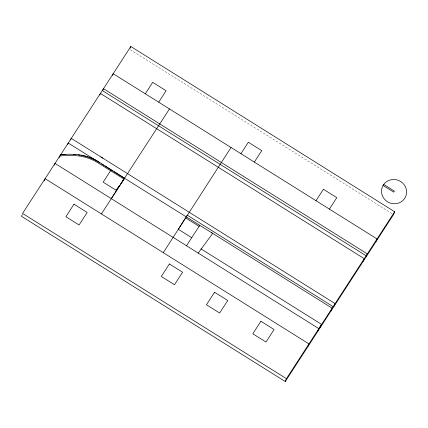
<?xml version="1.0" encoding="UTF-8"?>
<svg xmlns="http://www.w3.org/2000/svg" width="428" height="428" viewBox="0 0 428 428"><rect width="100%" height="100%" fill="white"/><g stroke="black" fill="none" stroke-linecap="round" stroke-linejoin="round"><path stroke-width="0.32" stroke-dasharray="2.14 1.6" d="M130.214 49.675L392.38 213.861"/><path stroke-width="0.64" d="M44.175 180.926L45.106 178.663L308.963 343.914L307.807 346.739M54.308 165.096L55.003 163.4L318.86 328.651L317.704 331.475M59.128 157.691L59.861 155.91L60.83 155.824A90.543 86.542 22.3 0 1 75.842 155.648A46.497 44.442 22.3 0 1 95.749 161.484L123.981 179.086M59.952 156.418L60.685 154.636A91.79 87.729 22.3 0 1 75.9 154.46A47.727 45.614 22.3 0 1 96.327 160.446L124.553 178.267L113.912 171.623M67.603 144.621L68.245 143.054L97.83 161.575L96.771 160.971M70.631 139.956L71.273 138.388L335.135 303.639L334.059 306.25M99.772 95.011L100.414 93.443L130.808 46.492L394.67 211.742L393.509 214.572L285.262 381.509L21.4 216.258L22.481 214.594M102.811 90.308L103.485 88.676L367.342 253.922L366.229 256.645M112.484 75.382L113.179 73.686L377.036 238.936L375.88 241.761M130.112 48.187L130.808 46.492M285.262 381.509L286.423 378.678L321.61 324.408L200.941 248.834M320.454 327.238L321.61 324.408M331.037 310.915L332.155 308.192L394.67 211.742M363.206 261.31L364.276 258.694L100.414 93.443L60.594 154.85M198.191 253.076L212.705 233.388L186.185 216.857L187.255 215.161M186.49 245.747L199.769 225.321M169.467 108.937L111.291 198.651M231.034 147.494L163.282 252.675M60.685 154.636L22.561 213.428L286.423 378.678M145.279 93.791L152.705 82.342L166.107 90.736L158.686 102.185M110.574 170.692L103.153 182.141L116.555 190.535M101.393 213.914L124.628 178.091M240.921 153.689L248.342 142.24L261.749 150.635L254.323 162.084M315.992 200.705L323.418 189.256L336.82 197.65L329.4 209.099M318.86 328.651L332.155 308.192L211.48 232.618M116.036 190.203L119.407 185.517M120.905 183.435L123.901 179.268M100.853 156.916L102.934 158.216M101.591 163.929L103.833 165.331M104.951 166.027L112.794 170.922M383.734 184.447L394.386 191.118L393.728 192.129L383.076 185.458M102.308 90.549L366.17 255.8M333.177 306.678L187.218 215.145M124.559 178.262L186.185 216.857M199.111 226.348L185.549 217.857L178.326 229.306L191.728 237.701M98.098 161.736L99.911 162.881M61.857 154.743A91.79 87.729 22.3 0 1 65.655 154.519M73.274 154.535A91.79 87.729 22.3 0 1 75.815 154.674M78.474 154.931A47.727 45.614 22.3 0 1 80.068 155.155M81.122 155.332A47.727 45.614 22.3 0 1 82.176 155.535M83.225 155.755A47.727 45.614 22.3 0 1 84.268 156.001M84.787 156.134A47.727 45.614 22.3 0 1 85.825 156.413M86.852 156.718A47.727 45.614 22.3 0 1 88.387 157.21M89.398 157.568A47.727 45.614 22.3 0 1 91.897 158.553M92.389 158.767A47.727 45.614 22.3 0 1 96.241 160.666M383.37 184.928L382.605 186.308A12.626 12.07 22.3 0 0 394.252 203.771A12.626 12.07 22.3 0 0 405.343 186.667A12.626 12.07 22.3 0 0 384.323 183.666L383.37 184.928M73.996 204.21L65.885 216.718L79.062 224.973L87.173 212.465L73.996 204.21M169.413 263.964L161.303 276.472L174.48 284.727L182.59 272.219L169.413 263.964M214.572 292.249L206.462 304.757L219.644 313.012L227.755 300.504L214.572 292.249M260.903 321.268L252.793 333.776L265.975 342.031L274.086 329.523L260.903 321.268"/></g></svg>
